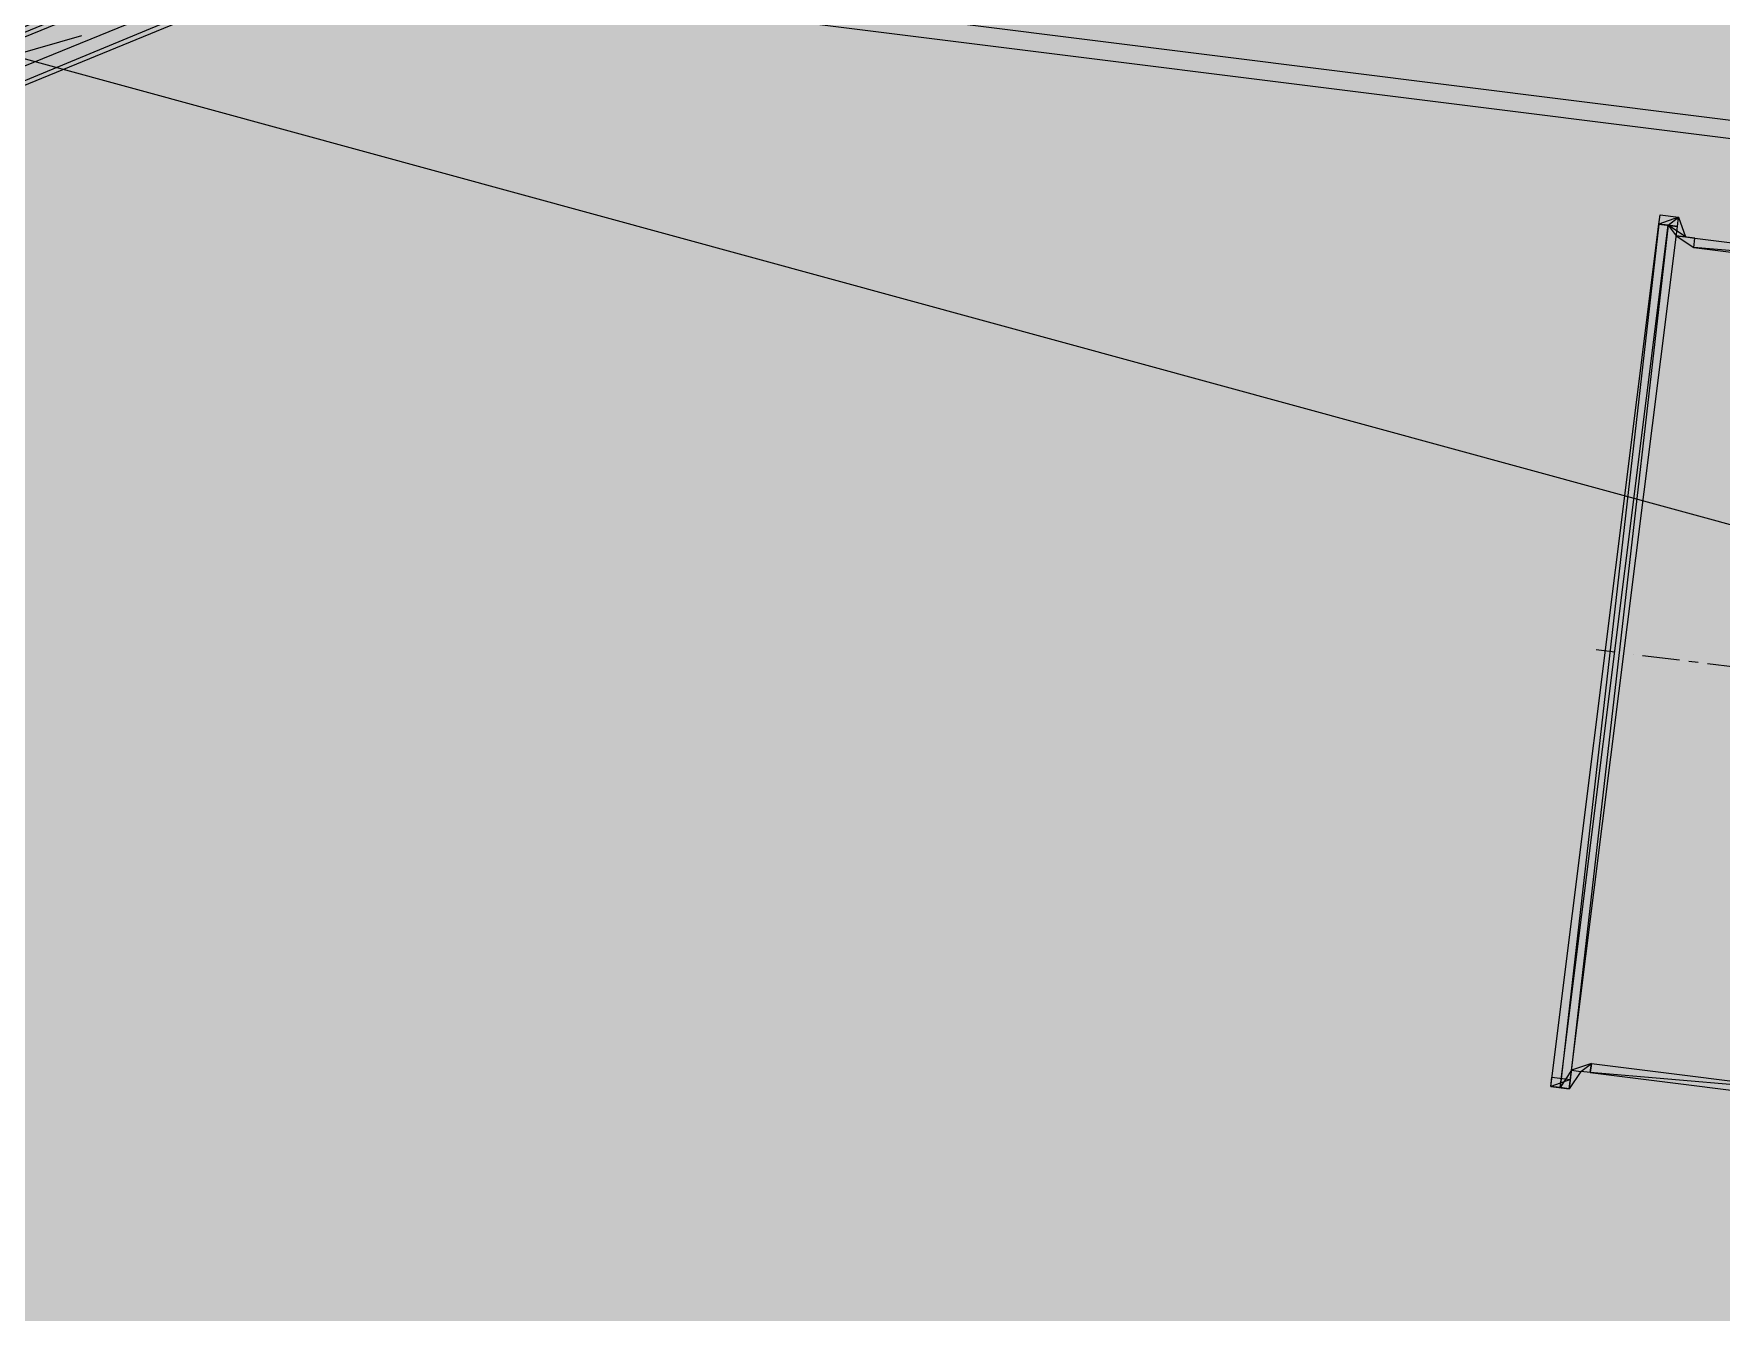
# Model space of a CAD drawing. Header units: metres. Extents: x -4 to 509425, y 7549 to 4732445.
# Drawn here: x 475988.168 to 475989.697, y 4719725.306 to 4719726.464 of the extents above; entities that cross this region are included whole.
import ezdxf

# ---------------------------------------------------------------- set-up
doc = ezdxf.new("R2010")
doc.units = ezdxf.units.M
doc.header["$LTSCALE"] = 0.01
doc.header["$MEASUREMENT"] = 0
doc.layers.get('0').update_dxf_attribs({"lineweight": 0})
doc.layers.add('_SUBESTACIÓN', color=1, linetype='Continuous')
doc.layers.add('SUBESTACION LA VID', color=253, linetype='Continuous')

# ---------------------------------------------------------------- blocks, each defined once
blk = doc.blocks.new('A$Cfff6051d')
at = {"layer": 'SUBESTACION LA VID', "transparency": 33554687}
h = blk.add_hatch(color=256, dxfattribs=at)
h.dxf.hatch_style = 2
edge = h.paths.add_edge_path()
edge.add_spline(control_points=[(475990.0127, 4719727.2173), (475990.0127, 4719727.2173), (475990.0054, 4719727.2268), (475990.0054, 4719727.2268), (475990.0054, 4719727.2268), (475987.1351, 4719726.0423), (475987.1351, 4719726.0423), (475987.1351, 4719726.0423), (475990.0127, 4719727.2173), (475990.0127, 4719727.2173)], knot_values=[0, 0, 0, 0, 1, 1, 1, 2, 2, 2, 3, 3, 3, 3], degree=3, periodic=0)
edge = h.paths.add_edge_path()
edge.add_spline(control_points=[(475990.0054, 4719727.2268), (475990.0054, 4719727.2268), (475987.1351, 4719726.0423), (475987.1351, 4719726.0423), (475987.1351, 4719726.0423), (475987.1361, 4719726.0507), (475987.1361, 4719726.0507), (475987.1361, 4719726.0507), (475990.0054, 4719727.2268), (475990.0054, 4719727.2268)], knot_values=[0, 0, 0, 0, 1, 1, 1, 2, 2, 2, 3, 3, 3, 3], degree=3, periodic=0)
h = blk.add_hatch(color=256, dxfattribs=at)
h.dxf.hatch_style = 2
edge = h.paths.add_edge_path()
edge.add_spline(control_points=[(475990.0253, 4719727.1816), (475990.0253, 4719727.1816), (475990.018, 4719727.1911), (475990.018, 4719727.1911), (475990.018, 4719727.1911), (475987.156, 4719726.0055), (475987.156, 4719726.0055), (475987.156, 4719726.0055), (475990.0253, 4719727.1816), (475990.0253, 4719727.1816)], knot_values=[0, 0, 0, 0, 1, 1, 1, 2, 2, 2, 3, 3, 3, 3], degree=3, periodic=0)
edge = h.paths.add_edge_path()
edge.add_spline(control_points=[(475990.018, 4719727.1911), (475990.018, 4719727.1911), (475987.156, 4719726.0055), (475987.156, 4719726.0055), (475987.156, 4719726.0055), (475987.1498, 4719726.0233), (475987.1498, 4719726.0233), (475987.1498, 4719726.0233), (475990.018, 4719727.1911), (475990.018, 4719727.1911)], knot_values=[0, 0, 0, 0, 1, 1, 1, 2, 2, 2, 3, 3, 3, 3], degree=3, periodic=0)
h = blk.add_hatch(color=256, dxfattribs=at)
h.dxf.hatch_style = 2
edge = h.paths.add_edge_path()
edge.add_spline(control_points=[(475989.5427, 4719725.51), (475989.5427, 4719725.51), (475989.5511, 4719725.509), (475989.5511, 4719725.509), (475989.5511, 4719725.509), (475989.6407, 4719726.2913), (475989.6407, 4719726.2913), (475989.6407, 4719726.2913), (475989.5427, 4719725.51), (475989.5427, 4719725.51)], knot_values=[0, 0, 0, 0, 1, 1, 1, 2, 2, 2, 3, 3, 3, 3], degree=3, periodic=0)
edge = h.paths.add_edge_path()
edge.add_spline(control_points=[(475989.5511, 4719725.509), (475989.5511, 4719725.509), (475989.6407, 4719726.2913), (475989.6407, 4719726.2913), (475989.6407, 4719726.2913), (475989.6491, 4719726.2902), (475989.6491, 4719726.2902), (475989.6491, 4719726.2902), (475989.5511, 4719725.509), (475989.5511, 4719725.509)], knot_values=[0, 0, 0, 0, 1, 1, 1, 2, 2, 2, 3, 3, 3, 3], degree=3, periodic=0)
h = blk.add_hatch(color=256, dxfattribs=at)
h.dxf.hatch_style = 2
edge = h.paths.add_edge_path()
edge.add_spline(control_points=[(475989.5511, 4719725.509), (475989.5511, 4719725.509), (475989.5595, 4719725.5079), (475989.5595, 4719725.5079), (475989.5595, 4719725.5079), (475989.6491, 4719726.2902), (475989.6491, 4719726.2902), (475989.6491, 4719726.2902), (475989.5511, 4719725.509), (475989.5511, 4719725.509)], knot_values=[0, 0, 0, 0, 1, 1, 1, 2, 2, 2, 3, 3, 3, 3], degree=3, periodic=0)
edge = h.paths.add_edge_path()
edge.add_spline(control_points=[(475989.5595, 4719725.5079), (475989.5595, 4719725.5079), (475989.6491, 4719726.2902), (475989.6491, 4719726.2902), (475989.6491, 4719726.2902), (475989.6575, 4719726.2892), (475989.6575, 4719726.2892), (475989.6575, 4719726.2892), (475989.5595, 4719725.5079), (475989.5595, 4719725.5079)], knot_values=[0, 0, 0, 0, 1, 1, 1, 2, 2, 2, 3, 3, 3, 3], degree=3, periodic=0)
h = blk.add_hatch(color=256, dxfattribs=at)
h.dxf.hatch_style = 2
edge = h.paths.add_edge_path()
edge.add_spline(control_points=[(475989.6732, 4719726.2786), (475989.6732, 4719726.2786), (475989.6722, 4719726.2702), (475989.6722, 4719726.2702), (475989.6722, 4719726.2702), (475989.8832, 4719726.2523), (475989.8832, 4719726.2523), (475989.8832, 4719726.2523), (475989.6732, 4719726.2786), (475989.6732, 4719726.2786)], knot_values=[0, 0, 0, 0, 1, 1, 1, 2, 2, 2, 3, 3, 3, 3], degree=3, periodic=0)
edge = h.paths.add_edge_path()
edge.add_spline(control_points=[(475989.6722, 4719726.2702), (475989.6722, 4719726.2702), (475989.8832, 4719726.2523), (475989.8832, 4719726.2523), (475989.8832, 4719726.2523), (475989.8822, 4719726.2439), (475989.8822, 4719726.2439), (475989.8822, 4719726.2439), (475989.6722, 4719726.2702), (475989.6722, 4719726.2702)], knot_values=[0, 0, 0, 0, 1, 1, 1, 2, 2, 2, 3, 3, 3, 3], degree=3, periodic=0)
h = blk.add_hatch(color=256, dxfattribs=at)
h.dxf.hatch_style = 2
edge = h.paths.add_edge_path()
edge.add_spline(control_points=[(475989.5795, 4719725.531), (475989.5795, 4719725.531), (475989.5784, 4719725.5226), (475989.5784, 4719725.5226), (475989.5784, 4719725.5226), (475989.7895, 4719725.5047), (475989.7895, 4719725.5047), (475989.7895, 4719725.5047), (475989.5795, 4719725.531), (475989.5795, 4719725.531)], knot_values=[0, 0, 0, 0, 1, 1, 1, 2, 2, 2, 3, 3, 3, 3], degree=3, periodic=0)
edge = h.paths.add_edge_path()
edge.add_spline(control_points=[(475989.5784, 4719725.5226), (475989.5784, 4719725.5226), (475989.7895, 4719725.5047), (475989.7895, 4719725.5047), (475989.7895, 4719725.5047), (475989.7884, 4719725.4963), (475989.7884, 4719725.4963), (475989.7884, 4719725.4963), (475989.5784, 4719725.5226), (475989.5784, 4719725.5226)], knot_values=[0, 0, 0, 0, 1, 1, 1, 2, 2, 2, 3, 3, 3, 3], degree=3, periodic=0)
at = {"layer": 'SUBESTACION LA VID', "lineweight": 15}
blk.add_line((475996.5731, 4719725.5075), (475987.3411, 4719726.6649), dxfattribs=at)
at = {"layer": 'SUBESTACION LA VID', "lineweight": 0}
for p, q in [((475988.2116, 4719726.4619), (475988.1496, 4719726.4441)), ((475989.5838, 4719725.9059), (475989.6006, 4719725.9038)), ((475989.6174, 4719725.9017), (475989.6174, 4719725.9017)), ((475989.6258, 4719725.9006), (475989.6594, 4719725.8964)), ((475989.6678, 4719725.8954), (475989.6762, 4719725.8943)), ((475989.6846, 4719725.8933), (475989.7098, 4719725.8901))]:
    blk.add_line(p, q, dxfattribs=at)
at = {"layer": 'SUBESTACION LA VID', "lineweight": 15}
for points in [[(475996.4224, 4719724.1697), (475996.4077, 4719724.1886), (475987.3411, 4719726.6649)], [(475996.4224, 4719724.1697), (475996.592, 4719725.5222), (475987.3684, 4719726.6785)]]:
    blk.add_lwpolyline(points, dxfattribs=at)
at = {"layer": 'SUBESTACION LA VID'}
for points in [[(475990.0127, 4719727.2173), (475990.0127, 4719727.2173), (475990.0054, 4719727.2268), (475990.0054, 4719727.2268), (475990.0054, 4719727.2268), (475987.1351, 4719726.0423), (475987.1351, 4719726.0423), (475987.1351, 4719726.0423), (475990.0127, 4719727.2173), (475990.0127, 4719727.2173)], [(475990.0054, 4719727.2268), (475990.0054, 4719727.2268), (475987.1351, 4719726.0423), (475987.1351, 4719726.0423), (475987.1351, 4719726.0423), (475987.1361, 4719726.0507), (475987.1361, 4719726.0507), (475987.1361, 4719726.0507), (475990.0054, 4719727.2268), (475990.0054, 4719727.2268)], [(475990.018, 4719727.1911), (475990.018, 4719727.1911), (475987.156, 4719726.0055), (475987.156, 4719726.0055), (475987.156, 4719726.0055), (475987.1498, 4719726.0233), (475987.1498, 4719726.0233), (475987.1498, 4719726.0233), (475990.018, 4719727.1911), (475990.018, 4719727.1911)], [(475990.0253, 4719727.1816), (475990.0253, 4719727.1816), (475990.018, 4719727.1911), (475990.018, 4719727.1911), (475990.018, 4719727.1911), (475987.156, 4719726.0055), (475987.156, 4719726.0055), (475987.156, 4719726.0055), (475990.0253, 4719727.1816), (475990.0253, 4719727.1816)], [(475989.6417, 4719726.2997), (475989.6417, 4719726.2997), (475989.6407, 4719726.2913), (475989.6407, 4719726.2913), (475989.6407, 4719726.2913), (475989.6585, 4719726.2976), (475989.6585, 4719726.2976), (475989.6585, 4719726.2976), (475989.6417, 4719726.2997), (475989.6417, 4719726.2997)], [(475989.6407, 4719726.2913), (475989.6407, 4719726.2913), (475989.6585, 4719726.2976), (475989.6585, 4719726.2976), (475989.6585, 4719726.2976), (475989.6575, 4719726.2892), (475989.6575, 4719726.2892), (475989.6575, 4719726.2892), (475989.6407, 4719726.2913), (475989.6407, 4719726.2913)], [(475989.6585, 4719726.2976), (475989.6585, 4719726.2976), (475989.6491, 4719726.2902), (475989.6491, 4719726.2902), (475989.6491, 4719726.2902), (475989.6648, 4719726.2797), (475989.6648, 4719726.2797), (475989.6648, 4719726.2797), (475989.6585, 4719726.2976), (475989.6585, 4719726.2976)], [(475989.5427, 4719725.51), (475989.5427, 4719725.51), (475989.5511, 4719725.509), (475989.5511, 4719725.509), (475989.5511, 4719725.509), (475989.6407, 4719726.2913), (475989.6407, 4719726.2913), (475989.6407, 4719726.2913), (475989.5427, 4719725.51), (475989.5427, 4719725.51)], [(475989.5511, 4719725.509), (475989.5511, 4719725.509), (475989.6407, 4719726.2913), (475989.6407, 4719726.2913), (475989.6407, 4719726.2913), (475989.6491, 4719726.2902), (475989.6491, 4719726.2902), (475989.6491, 4719726.2902), (475989.5511, 4719725.509), (475989.5511, 4719725.509)], [(475989.5511, 4719725.509), (475989.5511, 4719725.509), (475989.5595, 4719725.5079), (475989.5595, 4719725.5079), (475989.5595, 4719725.5079), (475989.6491, 4719726.2902), (475989.6491, 4719726.2902), (475989.6491, 4719726.2902), (475989.5511, 4719725.509), (475989.5511, 4719725.509)], [(475989.5595, 4719725.5079), (475989.5595, 4719725.5079), (475989.6491, 4719726.2902), (475989.6491, 4719726.2902), (475989.6491, 4719726.2902), (475989.6575, 4719726.2892), (475989.6575, 4719726.2892), (475989.6575, 4719726.2892), (475989.5595, 4719725.5079), (475989.5595, 4719725.5079)], [(475989.6491, 4719726.2902), (475989.6491, 4719726.2902), (475989.6648, 4719726.2797), (475989.6648, 4719726.2797), (475989.6648, 4719726.2797), (475989.6564, 4719726.2808), (475989.6564, 4719726.2808), (475989.6564, 4719726.2808), (475989.6491, 4719726.2902), (475989.6491, 4719726.2902)], [(475989.6648, 4719726.2797), (475989.6648, 4719726.2797), (475989.6564, 4719726.2808), (475989.6564, 4719726.2808), (475989.6564, 4719726.2808), (475989.6732, 4719726.2786), (475989.6732, 4719726.2786), (475989.6732, 4719726.2786), (475989.6648, 4719726.2797), (475989.6648, 4719726.2797)], [(475989.6564, 4719726.2808), (475989.6564, 4719726.2808), (475989.6732, 4719726.2786), (475989.6732, 4719726.2786), (475989.6732, 4719726.2786), (475989.6722, 4719726.2702), (475989.6722, 4719726.2702), (475989.6722, 4719726.2702), (475989.6564, 4719726.2808), (475989.6564, 4719726.2808)], [(475989.6732, 4719726.2786), (475989.6732, 4719726.2786), (475989.6722, 4719726.2702), (475989.6722, 4719726.2702), (475989.6722, 4719726.2702), (475989.8832, 4719726.2523), (475989.8832, 4719726.2523), (475989.8832, 4719726.2523), (475989.6732, 4719726.2786), (475989.6732, 4719726.2786)], [(475989.6722, 4719726.2702), (475989.6722, 4719726.2702), (475989.8832, 4719726.2523), (475989.8832, 4719726.2523), (475989.8832, 4719726.2523), (475989.8822, 4719726.2439), (475989.8822, 4719726.2439), (475989.8822, 4719726.2439), (475989.6722, 4719726.2702), (475989.6722, 4719726.2702)], [(475989.5438, 4719725.5184), (475989.5438, 4719725.5184), (475989.5427, 4719725.51), (475989.5427, 4719725.51), (475989.5427, 4719725.51), (475989.5606, 4719725.5163), (475989.5606, 4719725.5163), (475989.5606, 4719725.5163), (475989.5438, 4719725.5184), (475989.5438, 4719725.5184)], [(475989.5616, 4719725.5247), (475989.5616, 4719725.5247), (475989.5595, 4719725.5079), (475989.5595, 4719725.5079), (475989.5595, 4719725.5079), (475989.5511, 4719725.509), (475989.5511, 4719725.509), (475989.5511, 4719725.509), (475989.5616, 4719725.5247), (475989.5616, 4719725.5247)], [(475989.57, 4719725.5237), (475989.57, 4719725.5237), (475989.5616, 4719725.5247), (475989.5616, 4719725.5247), (475989.5616, 4719725.5247), (475989.5595, 4719725.5079), (475989.5595, 4719725.5079), (475989.5595, 4719725.5079), (475989.57, 4719725.5237), (475989.57, 4719725.5237)], [(475989.5795, 4719725.531), (475989.5795, 4719725.531), (475989.57, 4719725.5237), (475989.57, 4719725.5237), (475989.57, 4719725.5237), (475989.5616, 4719725.5247), (475989.5616, 4719725.5247), (475989.5616, 4719725.5247), (475989.5795, 4719725.531), (475989.5795, 4719725.531)], [(475989.5784, 4719725.5226), (475989.5784, 4719725.5226), (475989.5795, 4719725.531), (475989.5795, 4719725.531), (475989.5795, 4719725.531), (475989.57, 4719725.5237), (475989.57, 4719725.5237), (475989.57, 4719725.5237), (475989.5784, 4719725.5226), (475989.5784, 4719725.5226)], [(475989.5795, 4719725.531), (475989.5795, 4719725.531), (475989.5784, 4719725.5226), (475989.5784, 4719725.5226), (475989.5784, 4719725.5226), (475989.7895, 4719725.5047), (475989.7895, 4719725.5047), (475989.7895, 4719725.5047), (475989.5795, 4719725.531), (475989.5795, 4719725.531)], [(475989.5784, 4719725.5226), (475989.5784, 4719725.5226), (475989.7895, 4719725.5047), (475989.7895, 4719725.5047), (475989.7895, 4719725.5047), (475989.7884, 4719725.4963), (475989.7884, 4719725.4963), (475989.7884, 4719725.4963), (475989.5784, 4719725.5226), (475989.5784, 4719725.5226)], [(475989.5427, 4719725.51), (475989.5427, 4719725.51), (475989.5606, 4719725.5163), (475989.5606, 4719725.5163), (475989.5606, 4719725.5163), (475989.5595, 4719725.5079), (475989.5595, 4719725.5079), (475989.5595, 4719725.5079), (475989.5427, 4719725.51), (475989.5427, 4719725.51)]]:
    blk.add_open_spline(points, degree=3, knots=[0, 0, 0, 0, 1, 1, 1, 2, 2, 2, 3, 3, 3, 3], dxfattribs=at)
at = {"layer": 'SUBESTACION LA VID', "lineweight": 0}
for points in [[(475990.0127, 4719727.2173), (475990.0127, 4719727.2173), (475990.0054, 4719727.2268), (475990.0054, 4719727.2268), (475990.0054, 4719727.2268), (475987.1351, 4719726.0423), (475987.1351, 4719726.0423), (475987.1351, 4719726.0423), (475990.0127, 4719727.2173), (475990.0127, 4719727.2173)], [(475990.0054, 4719727.2268), (475990.0054, 4719727.2268), (475987.1351, 4719726.0423), (475987.1351, 4719726.0423), (475987.1351, 4719726.0423), (475987.1361, 4719726.0507), (475987.1361, 4719726.0507), (475987.1361, 4719726.0507), (475990.0054, 4719727.2268), (475990.0054, 4719727.2268)], [(475990.018, 4719727.1911), (475990.018, 4719727.1911), (475987.156, 4719726.0055), (475987.156, 4719726.0055), (475987.156, 4719726.0055), (475987.1498, 4719726.0233), (475987.1498, 4719726.0233), (475987.1498, 4719726.0233), (475990.018, 4719727.1911), (475990.018, 4719727.1911)], [(475990.0253, 4719727.1816), (475990.0253, 4719727.1816), (475990.018, 4719727.1911), (475990.018, 4719727.1911), (475990.018, 4719727.1911), (475987.156, 4719726.0055), (475987.156, 4719726.0055), (475987.156, 4719726.0055), (475990.0253, 4719727.1816), (475990.0253, 4719727.1816)], [(475989.6417, 4719726.2997), (475989.6417, 4719726.2997), (475989.6407, 4719726.2913), (475989.6407, 4719726.2913), (475989.6407, 4719726.2913), (475989.6585, 4719726.2976), (475989.6585, 4719726.2976), (475989.6585, 4719726.2976), (475989.6417, 4719726.2997), (475989.6417, 4719726.2997)], [(475989.6407, 4719726.2913), (475989.6407, 4719726.2913), (475989.6585, 4719726.2976), (475989.6585, 4719726.2976), (475989.6585, 4719726.2976), (475989.6575, 4719726.2892), (475989.6575, 4719726.2892), (475989.6575, 4719726.2892), (475989.6407, 4719726.2913), (475989.6407, 4719726.2913)], [(475989.6585, 4719726.2976), (475989.6585, 4719726.2976), (475989.6491, 4719726.2902), (475989.6491, 4719726.2902), (475989.6491, 4719726.2902), (475989.6648, 4719726.2797), (475989.6648, 4719726.2797), (475989.6648, 4719726.2797), (475989.6585, 4719726.2976), (475989.6585, 4719726.2976)], [(475989.5427, 4719725.51), (475989.5427, 4719725.51), (475989.5511, 4719725.509), (475989.5511, 4719725.509), (475989.5511, 4719725.509), (475989.6407, 4719726.2913), (475989.6407, 4719726.2913), (475989.6407, 4719726.2913), (475989.5427, 4719725.51), (475989.5427, 4719725.51)], [(475989.5511, 4719725.509), (475989.5511, 4719725.509), (475989.6407, 4719726.2913), (475989.6407, 4719726.2913), (475989.6407, 4719726.2913), (475989.6491, 4719726.2902), (475989.6491, 4719726.2902), (475989.6491, 4719726.2902), (475989.5511, 4719725.509), (475989.5511, 4719725.509)], [(475989.5511, 4719725.509), (475989.5511, 4719725.509), (475989.5595, 4719725.5079), (475989.5595, 4719725.5079), (475989.5595, 4719725.5079), (475989.6491, 4719726.2902), (475989.6491, 4719726.2902), (475989.6491, 4719726.2902), (475989.5511, 4719725.509), (475989.5511, 4719725.509)], [(475989.5595, 4719725.5079), (475989.5595, 4719725.5079), (475989.6491, 4719726.2902), (475989.6491, 4719726.2902), (475989.6491, 4719726.2902), (475989.6575, 4719726.2892), (475989.6575, 4719726.2892), (475989.6575, 4719726.2892), (475989.5595, 4719725.5079), (475989.5595, 4719725.5079)], [(475989.6491, 4719726.2902), (475989.6491, 4719726.2902), (475989.6648, 4719726.2797), (475989.6648, 4719726.2797), (475989.6648, 4719726.2797), (475989.6564, 4719726.2808), (475989.6564, 4719726.2808), (475989.6564, 4719726.2808), (475989.6491, 4719726.2902), (475989.6491, 4719726.2902)], [(475989.6648, 4719726.2797), (475989.6648, 4719726.2797), (475989.6564, 4719726.2808), (475989.6564, 4719726.2808), (475989.6564, 4719726.2808), (475989.6732, 4719726.2786), (475989.6732, 4719726.2786), (475989.6732, 4719726.2786), (475989.6648, 4719726.2797), (475989.6648, 4719726.2797)], [(475989.6564, 4719726.2808), (475989.6564, 4719726.2808), (475989.6732, 4719726.2786), (475989.6732, 4719726.2786), (475989.6732, 4719726.2786), (475989.6722, 4719726.2702), (475989.6722, 4719726.2702), (475989.6722, 4719726.2702), (475989.6564, 4719726.2808), (475989.6564, 4719726.2808)], [(475989.6732, 4719726.2786), (475989.6732, 4719726.2786), (475989.6722, 4719726.2702), (475989.6722, 4719726.2702), (475989.6722, 4719726.2702), (475989.8832, 4719726.2523), (475989.8832, 4719726.2523), (475989.8832, 4719726.2523), (475989.6732, 4719726.2786), (475989.6732, 4719726.2786)], [(475989.6722, 4719726.2702), (475989.6722, 4719726.2702), (475989.8832, 4719726.2523), (475989.8832, 4719726.2523), (475989.8832, 4719726.2523), (475989.8822, 4719726.2439), (475989.8822, 4719726.2439), (475989.8822, 4719726.2439), (475989.6722, 4719726.2702), (475989.6722, 4719726.2702)], [(475989.5438, 4719725.5184), (475989.5438, 4719725.5184), (475989.5427, 4719725.51), (475989.5427, 4719725.51), (475989.5427, 4719725.51), (475989.5606, 4719725.5163), (475989.5606, 4719725.5163), (475989.5606, 4719725.5163), (475989.5438, 4719725.5184), (475989.5438, 4719725.5184)], [(475989.5616, 4719725.5247), (475989.5616, 4719725.5247), (475989.5595, 4719725.5079), (475989.5595, 4719725.5079), (475989.5595, 4719725.5079), (475989.5511, 4719725.509), (475989.5511, 4719725.509), (475989.5511, 4719725.509), (475989.5616, 4719725.5247), (475989.5616, 4719725.5247)], [(475989.57, 4719725.5237), (475989.57, 4719725.5237), (475989.5616, 4719725.5247), (475989.5616, 4719725.5247), (475989.5616, 4719725.5247), (475989.5595, 4719725.5079), (475989.5595, 4719725.5079), (475989.5595, 4719725.5079), (475989.57, 4719725.5237), (475989.57, 4719725.5237)], [(475989.5795, 4719725.531), (475989.5795, 4719725.531), (475989.57, 4719725.5237), (475989.57, 4719725.5237), (475989.57, 4719725.5237), (475989.5616, 4719725.5247), (475989.5616, 4719725.5247), (475989.5616, 4719725.5247), (475989.5795, 4719725.531), (475989.5795, 4719725.531)], [(475989.5784, 4719725.5226), (475989.5784, 4719725.5226), (475989.5795, 4719725.531), (475989.5795, 4719725.531), (475989.5795, 4719725.531), (475989.57, 4719725.5237), (475989.57, 4719725.5237), (475989.57, 4719725.5237), (475989.5784, 4719725.5226), (475989.5784, 4719725.5226)], [(475989.5795, 4719725.531), (475989.5795, 4719725.531), (475989.5784, 4719725.5226), (475989.5784, 4719725.5226), (475989.5784, 4719725.5226), (475989.7895, 4719725.5047), (475989.7895, 4719725.5047), (475989.7895, 4719725.5047), (475989.5795, 4719725.531), (475989.5795, 4719725.531)], [(475989.5784, 4719725.5226), (475989.5784, 4719725.5226), (475989.7895, 4719725.5047), (475989.7895, 4719725.5047), (475989.7895, 4719725.5047), (475989.7884, 4719725.4963), (475989.7884, 4719725.4963), (475989.7884, 4719725.4963), (475989.5784, 4719725.5226), (475989.5784, 4719725.5226)], [(475989.5427, 4719725.51), (475989.5427, 4719725.51), (475989.5606, 4719725.5163), (475989.5606, 4719725.5163), (475989.5606, 4719725.5163), (475989.5595, 4719725.5079), (475989.5595, 4719725.5079), (475989.5595, 4719725.5079), (475989.5427, 4719725.51), (475989.5427, 4719725.51)]]:
    blk.add_open_spline(points, degree=3, knots=[0, 0, 0, 0, 1, 1, 1, 2, 2, 2, 3, 3, 3, 3], dxfattribs=at)

msp = doc.modelspace()

# ---------------------------------------------------------------- hatches: boundary and pattern name
at = {"layer": '_SUBESTACIÓN', "transparency": 33554559}
h = msp.add_hatch(color=1, dxfattribs=at)
h.dxf.hatch_style = 1
h.paths.add_polyline_path([(475968.6399, 4719805.825), (476089.9386, 4719790.615), (476078.1686, 4719696.74), (475956.8686, 4719711.9502)])

# ---------------------------------------------------------------- block references
at = {"linetype": 'Continuous'}
msp.add_blockref('A$Cfff6051d', (0, 0), dxfattribs=at)

doc.saveas('drawing.dxf')
